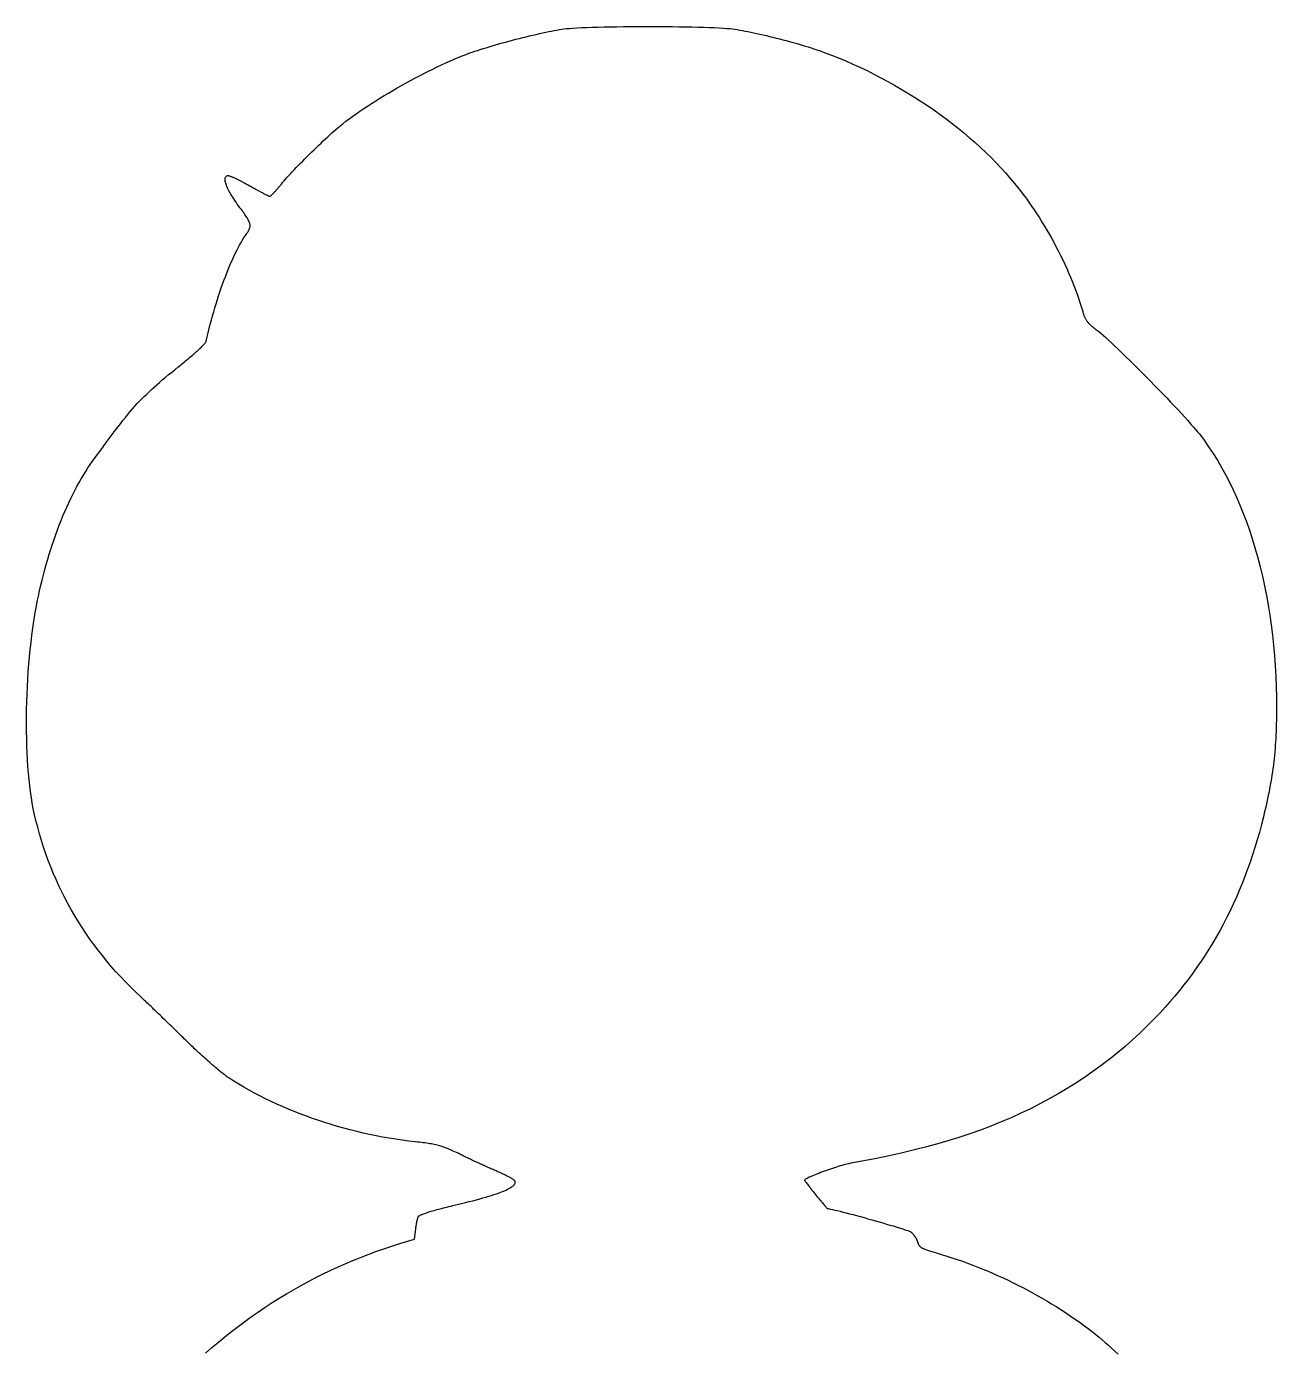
# Model space of a CAD drawing. Extents: x 81.6 to 137.6, y 127.7 to 227.6.
# Drawn here: x 86.57 to 133.17, y 178.2 to 227.63 of the extents above; entities that cross this region are included whole.
import ezdxf

# ---------------------------------------------------------------- set-up
doc = ezdxf.new("R2010")
doc.units = 0
doc.layers.add('LAYER_1', color=7, linetype='CONTINUOUS')

msp = doc.modelspace()

# ---------------------------------------------------------------- linework, layer by layer
at = {"layer": 'LAYER_1', "color": 7}
for points in [[(103.1, 226.64), (103.188, 226.671), (103.282, 226.703), (103.381, 226.736), (103.484, 226.77), (103.591, 226.804), (103.703, 226.838), (103.818, 226.873), (103.936, 226.908), (104.057, 226.943), (104.18, 226.978), (104.305, 227.013), (104.432, 227.047), (104.56, 227.082), (104.688, 227.116), (104.817, 227.15), (104.946, 227.183), (105.074, 227.215), (105.202, 227.246), (105.328, 227.277), (105.453, 227.306), (105.575, 227.335), (105.696, 227.362), (105.813, 227.388), (105.927, 227.413), (106.038, 227.436), (106.144, 227.457), (106.247, 227.477), (106.344, 227.495), (106.437, 227.511), (106.523, 227.525), (106.604, 227.537)], [(106.604, 227.537), (106.699, 227.548), (106.815, 227.559), (106.951, 227.569), (107.105, 227.578), (107.276, 227.586), (107.463, 227.593), (107.665, 227.6), (107.878, 227.606), (108.103, 227.611), (108.338, 227.616), (108.58, 227.62), (108.83, 227.623), (109.085, 227.625), (109.343, 227.626), (109.604, 227.627), (109.866, 227.627), (110.127, 227.626), (110.386, 227.625), (110.641, 227.622), (110.892, 227.619), (111.136, 227.615), (111.372, 227.611), (111.598, 227.606), (111.814, 227.6), (112.018, 227.593), (112.207, 227.585), (112.381, 227.577), (112.539, 227.568), (112.678, 227.558), (112.798, 227.548), (112.896, 227.536)], [(112.896, 227.536), (112.979, 227.524), (113.068, 227.511), (113.161, 227.495), (113.258, 227.478), (113.359, 227.459), (113.464, 227.439), (113.572, 227.417), (113.684, 227.393), (113.798, 227.369), (113.914, 227.343), (114.032, 227.316), (114.152, 227.288), (114.274, 227.258), (114.396, 227.229), (114.519, 227.198), (114.642, 227.166), (114.766, 227.134), (114.889, 227.101), (115.011, 227.068), (115.133, 227.035), (115.253, 227.001), (115.371, 226.967), (115.488, 226.932), (115.602, 226.898), (115.714, 226.864), (115.823, 226.83), (115.928, 226.796), (116.03, 226.762), (116.128, 226.729), (116.222, 226.696), (116.311, 226.664)], [(98.363, 224.003), (98.48, 224.094), (98.603, 224.187), (98.731, 224.281), (98.864, 224.376), (99.001, 224.471), (99.143, 224.568), (99.289, 224.664), (99.438, 224.761), (99.59, 224.858), (99.745, 224.955), (99.903, 225.052), (100.063, 225.148), (100.225, 225.243), (100.389, 225.338), (100.554, 225.432), (100.72, 225.524), (100.886, 225.615), (101.053, 225.704), (101.22, 225.792), (101.386, 225.877), (101.552, 225.961), (101.717, 226.042), (101.88, 226.121), (102.042, 226.197), (102.202, 226.27), (102.359, 226.34), (102.514, 226.408), (102.666, 226.471), (102.814, 226.531), (102.959, 226.587), (103.1, 226.64)], [(116.311, 226.664), (116.579, 226.562), (116.847, 226.455), (117.113, 226.344), (117.378, 226.228), (117.642, 226.107), (117.904, 225.982), (118.164, 225.853), (118.422, 225.719), (118.678, 225.582), (118.932, 225.44), (119.183, 225.295), (119.431, 225.146), (119.677, 224.994), (119.919, 224.838), (120.159, 224.678), (120.394, 224.516), (120.627, 224.35), (120.855, 224.181), (121.08, 224.01), (121.3, 223.836), (121.517, 223.659), (121.729, 223.479), (121.936, 223.298), (122.138, 223.114), (122.336, 222.927), (122.528, 222.739), (122.716, 222.549), (122.897, 222.357), (123.073, 222.164), (123.244, 221.968), (123.408, 221.772)], [(96.072, 221.753), (96.116, 221.808), (96.166, 221.866), (96.22, 221.928), (96.279, 221.994), (96.342, 222.063), (96.408, 222.135), (96.478, 222.21), (96.551, 222.287), (96.626, 222.366), (96.705, 222.446), (96.785, 222.529), (96.867, 222.612), (96.951, 222.696), (97.035, 222.781), (97.121, 222.866), (97.208, 222.95), (97.294, 223.035), (97.381, 223.118), (97.467, 223.201), (97.553, 223.282), (97.637, 223.362), (97.721, 223.44), (97.803, 223.515), (97.882, 223.588), (97.96, 223.659), (98.035, 223.726), (98.108, 223.789), (98.177, 223.849), (98.243, 223.905), (98.305, 223.956), (98.363, 224.003)], [(94.582, 220.801), (94.53, 220.873), (94.479, 220.943), (94.431, 221.011), (94.386, 221.078), (94.342, 221.142), (94.302, 221.204), (94.263, 221.263), (94.227, 221.321), (94.193, 221.377), (94.162, 221.431), (94.133, 221.482), (94.107, 221.532), (94.083, 221.579), (94.061, 221.624), (94.042, 221.668), (94.025, 221.709), (94.011, 221.748), (93.999, 221.784), (93.989, 221.819), (93.982, 221.852), (93.977, 221.882), (93.975, 221.911), (93.975, 221.937), (93.978, 221.961), (93.983, 221.983), (93.99, 222.003), (94, 222.021), (94.012, 222.036), (94.027, 222.049), (94.044, 222.061), (94.063, 222.07)], [(94.063, 222.07), (94.069, 222.071), (94.077, 222.071), (94.087, 222.07), (94.099, 222.068), (94.112, 222.065), (94.127, 222.061), (94.144, 222.056), (94.162, 222.05), (94.181, 222.043), (94.203, 222.035), (94.225, 222.027), (94.249, 222.017), (94.274, 222.006), (94.3, 221.995), (94.327, 221.983), (94.356, 221.97), (94.385, 221.956), (94.416, 221.942), (94.447, 221.927), (94.48, 221.911), (94.513, 221.895), (94.546, 221.878), (94.581, 221.86), (94.616, 221.842), (94.652, 221.823), (94.688, 221.804), (94.725, 221.784), (94.762, 221.764), (94.8, 221.743), (94.837, 221.722), (94.875, 221.701)], [(94.875, 221.701), (94.913, 221.68), (94.951, 221.658), (94.988, 221.638), (95.025, 221.617), (95.061, 221.597), (95.097, 221.577), (95.132, 221.558), (95.166, 221.539), (95.2, 221.521), (95.233, 221.503), (95.265, 221.485), (95.296, 221.469), (95.326, 221.452), (95.355, 221.437), (95.383, 221.422), (95.41, 221.408), (95.436, 221.394), (95.461, 221.381), (95.484, 221.369), (95.506, 221.358), (95.527, 221.348), (95.546, 221.338), (95.564, 221.33), (95.58, 221.322), (95.595, 221.315), (95.608, 221.309), (95.619, 221.304), (95.628, 221.301), (95.636, 221.298), (95.642, 221.296), (95.646, 221.296)], [(95.646, 221.296), (95.649, 221.296), (95.653, 221.298), (95.659, 221.301), (95.665, 221.306), (95.672, 221.311), (95.68, 221.318), (95.689, 221.325), (95.698, 221.334), (95.709, 221.344), (95.72, 221.355), (95.732, 221.366), (95.744, 221.379), (95.758, 221.393), (95.771, 221.407), (95.786, 221.422), (95.801, 221.438), (95.816, 221.455), (95.832, 221.473), (95.849, 221.491), (95.865, 221.51), (95.883, 221.529), (95.9, 221.55), (95.918, 221.57), (95.937, 221.592), (95.955, 221.614), (95.974, 221.636), (95.993, 221.659), (96.013, 221.682), (96.032, 221.705), (96.052, 221.729), (96.072, 221.753)], [(123.408, 221.772), (123.515, 221.639), (123.621, 221.503), (123.727, 221.365), (123.831, 221.224), (123.933, 221.081), (124.035, 220.936), (124.135, 220.79), (124.233, 220.641), (124.33, 220.491), (124.426, 220.339), (124.52, 220.186), (124.612, 220.032), (124.702, 219.876), (124.79, 219.72), (124.877, 219.562), (124.961, 219.404), (125.043, 219.246), (125.123, 219.087), (125.201, 218.927), (125.276, 218.768), (125.35, 218.608), (125.42, 218.448), (125.488, 218.289), (125.554, 218.13), (125.617, 217.972), (125.677, 217.814), (125.734, 217.656), (125.789, 217.5), (125.84, 217.345), (125.888, 217.191), (125.934, 217.038)], [(94.782, 219.915), (94.801, 219.942), (94.818, 219.967), (94.834, 219.992), (94.848, 220.015), (94.86, 220.039), (94.872, 220.061), (94.881, 220.083), (94.889, 220.105), (94.896, 220.127), (94.901, 220.148), (94.904, 220.17), (94.905, 220.192), (94.905, 220.214), (94.904, 220.237), (94.9, 220.26), (94.895, 220.283), (94.887, 220.308), (94.878, 220.333), (94.868, 220.36), (94.855, 220.387), (94.84, 220.416), (94.824, 220.447), (94.805, 220.478), (94.784, 220.512), (94.762, 220.547), (94.737, 220.584), (94.71, 220.623), (94.682, 220.664), (94.651, 220.707), (94.618, 220.753), (94.582, 220.801)], [(93.27, 215.898), (93.306, 216.056), (93.343, 216.214), (93.382, 216.371), (93.422, 216.528), (93.464, 216.684), (93.506, 216.839), (93.55, 216.992), (93.595, 217.145), (93.641, 217.296), (93.688, 217.446), (93.735, 217.594), (93.784, 217.739), (93.833, 217.883), (93.883, 218.024), (93.934, 218.163), (93.986, 218.3), (94.037, 218.433), (94.09, 218.564), (94.142, 218.691), (94.195, 218.816), (94.249, 218.936), (94.302, 219.053), (94.356, 219.167), (94.41, 219.276), (94.463, 219.381), (94.517, 219.482), (94.571, 219.578), (94.624, 219.67), (94.677, 219.757), (94.73, 219.838), (94.782, 219.915)], [(125.934, 217.038), (125.944, 217.004), (125.954, 216.971), (125.963, 216.94), (125.973, 216.91), (125.983, 216.882), (125.992, 216.855), (126.002, 216.829), (126.013, 216.804), (126.023, 216.78), (126.034, 216.757), (126.045, 216.735), (126.057, 216.714), (126.07, 216.693), (126.083, 216.672), (126.097, 216.652), (126.111, 216.632), (126.127, 216.613), (126.143, 216.593), (126.161, 216.574), (126.179, 216.554), (126.199, 216.535), (126.22, 216.515), (126.242, 216.495), (126.266, 216.474), (126.291, 216.453), (126.317, 216.431), (126.345, 216.408), (126.375, 216.385), (126.406, 216.361), (126.439, 216.335), (126.474, 216.309)], [(126.474, 216.309), (126.54, 216.258), (126.617, 216.194), (126.704, 216.118), (126.802, 216.031), (126.909, 215.933), (127.025, 215.826), (127.148, 215.71), (127.278, 215.587), (127.414, 215.456), (127.555, 215.319), (127.701, 215.176), (127.85, 215.029), (128.002, 214.878), (128.156, 214.724), (128.311, 214.568), (128.466, 214.41), (128.621, 214.252), (128.775, 214.094), (128.927, 213.938), (129.076, 213.783), (129.221, 213.631), (129.361, 213.482), (129.497, 213.338), (129.626, 213.199), (129.748, 213.066), (129.863, 212.939), (129.969, 212.821), (130.066, 212.711), (130.153, 212.61), (130.229, 212.519), (130.293, 212.439)], [(92.227, 214.937), (92.285, 214.983), (92.341, 215.028), (92.396, 215.073), (92.45, 215.117), (92.502, 215.16), (92.553, 215.202), (92.603, 215.244), (92.651, 215.285), (92.698, 215.325), (92.744, 215.364), (92.788, 215.402), (92.83, 215.439), (92.871, 215.475), (92.91, 215.51), (92.947, 215.544), (92.982, 215.577), (93.016, 215.608), (93.048, 215.639), (93.078, 215.668), (93.106, 215.695), (93.132, 215.721), (93.155, 215.746), (93.177, 215.77), (93.197, 215.791), (93.214, 215.812), (93.229, 215.83), (93.242, 215.847), (93.253, 215.863), (93.261, 215.876), (93.267, 215.888), (93.27, 215.898)], [(89.035, 211.422), (89.171, 211.611), (89.301, 211.79), (89.425, 211.961), (89.544, 212.123), (89.658, 212.277), (89.767, 212.423), (89.872, 212.563), (89.974, 212.695), (90.072, 212.822), (90.167, 212.942), (90.26, 213.057), (90.351, 213.168), (90.44, 213.274), (90.528, 213.376), (90.615, 213.474), (90.701, 213.57), (90.788, 213.662), (90.875, 213.753), (90.963, 213.842), (91.052, 213.929), (91.142, 214.016), (91.235, 214.102), (91.33, 214.189), (91.428, 214.276), (91.529, 214.364), (91.634, 214.453), (91.743, 214.544), (91.856, 214.638), (91.975, 214.734), (92.098, 214.834), (92.227, 214.937)], [(130.293, 212.439), (130.468, 212.206), (130.639, 211.966), (130.804, 211.717), (130.964, 211.46), (131.12, 211.195), (131.27, 210.923), (131.414, 210.643), (131.554, 210.356), (131.688, 210.062), (131.816, 209.762), (131.939, 209.454), (132.057, 209.141), (132.169, 208.821), (132.275, 208.495), (132.376, 208.163), (132.471, 207.825), (132.56, 207.482), (132.643, 207.134), (132.721, 206.78), (132.792, 206.422), (132.857, 206.059), (132.917, 205.691), (132.97, 205.32), (133.017, 204.944), (133.058, 204.564), (133.092, 204.18), (133.12, 203.793), (133.142, 203.402), (133.157, 203.009), (133.166, 202.612), (133.168, 202.212)], [(86.976, 206.194), (87.018, 206.397), (87.062, 206.598), (87.108, 206.798), (87.156, 206.996), (87.205, 207.192), (87.256, 207.387), (87.31, 207.58), (87.364, 207.77), (87.421, 207.959), (87.479, 208.145), (87.539, 208.33), (87.601, 208.512), (87.664, 208.691), (87.729, 208.869), (87.795, 209.043), (87.863, 209.215), (87.932, 209.384), (88.003, 209.551), (88.075, 209.715), (88.148, 209.875), (88.223, 210.033), (88.299, 210.187), (88.376, 210.338), (88.454, 210.486), (88.534, 210.631), (88.615, 210.772), (88.697, 210.909), (88.78, 211.043), (88.864, 211.173), (88.949, 211.3), (89.035, 211.422)], [(86.864, 198.293), (86.824, 198.482), (86.787, 198.68), (86.753, 198.888), (86.722, 199.104), (86.694, 199.329), (86.669, 199.561), (86.647, 199.801), (86.627, 200.047), (86.611, 200.298), (86.598, 200.556), (86.587, 200.818), (86.579, 201.084), (86.575, 201.354), (86.573, 201.627), (86.574, 201.903), (86.578, 202.18), (86.585, 202.459), (86.594, 202.739), (86.607, 203.019), (86.622, 203.299), (86.64, 203.578), (86.661, 203.855), (86.685, 204.131), (86.712, 204.404), (86.741, 204.673), (86.773, 204.939), (86.808, 205.201), (86.846, 205.458), (86.887, 205.71), (86.93, 205.955), (86.976, 206.194)], [(133.168, 202.212), (133.167, 202.062), (133.166, 201.916), (133.164, 201.772), (133.16, 201.631), (133.156, 201.493), (133.152, 201.358), (133.146, 201.224), (133.139, 201.093), (133.132, 200.963), (133.123, 200.835), (133.114, 200.709), (133.103, 200.583), (133.092, 200.459), (133.079, 200.336), (133.065, 200.213), (133.051, 200.09), (133.035, 199.968), (133.018, 199.846), (133, 199.723), (132.98, 199.601), (132.959, 199.477), (132.938, 199.353), (132.914, 199.228), (132.89, 199.102), (132.864, 198.974), (132.837, 198.845), (132.809, 198.714), (132.779, 198.58), (132.747, 198.445), (132.715, 198.307), (132.681, 198.167)], [(90.846, 191.444), (90.649, 191.63), (90.457, 191.818), (90.269, 192.008), (90.087, 192.201), (89.908, 192.396), (89.734, 192.594), (89.565, 192.793), (89.4, 192.995), (89.24, 193.2), (89.085, 193.406), (88.934, 193.615), (88.787, 193.827), (88.645, 194.041), (88.508, 194.257), (88.375, 194.475), (88.247, 194.696), (88.123, 194.919), (88.004, 195.144), (87.889, 195.372), (87.779, 195.602), (87.673, 195.835), (87.572, 196.07), (87.475, 196.307), (87.383, 196.547), (87.295, 196.789), (87.212, 197.034), (87.134, 197.281), (87.06, 197.53), (86.99, 197.782), (86.925, 198.036), (86.864, 198.293)], [(132.681, 198.167), (132.607, 197.877), (132.53, 197.591), (132.449, 197.308), (132.364, 197.029), (132.277, 196.753), (132.185, 196.481), (132.09, 196.213), (131.991, 195.947), (131.888, 195.685), (131.782, 195.427), (131.672, 195.171), (131.558, 194.919), (131.44, 194.67), (131.318, 194.424), (131.193, 194.181), (131.063, 193.941), (130.93, 193.704), (130.793, 193.47), (130.652, 193.239), (130.506, 193.01), (130.357, 192.784), (130.204, 192.561), (130.046, 192.341), (129.885, 192.123), (129.719, 191.908), (129.549, 191.695), (129.375, 191.484), (129.197, 191.276), (129.014, 191.071), (128.827, 190.867), (128.636, 190.666)], [(92.56, 189.792), (92.506, 189.846), (92.45, 189.9), (92.394, 189.956), (92.336, 190.012), (92.278, 190.069), (92.219, 190.127), (92.159, 190.185), (92.099, 190.244), (92.038, 190.303), (91.977, 190.363), (91.916, 190.422), (91.855, 190.481), (91.794, 190.54), (91.733, 190.599), (91.672, 190.658), (91.612, 190.716), (91.552, 190.773), (91.494, 190.829), (91.436, 190.885), (91.378, 190.94), (91.322, 190.993), (91.267, 191.046), (91.214, 191.097), (91.162, 191.146), (91.111, 191.195), (91.062, 191.241), (91.015, 191.286), (90.969, 191.328), (90.926, 191.369), (90.885, 191.407), (90.846, 191.444)], [(128.636, 190.666), (128.365, 190.391), (128.089, 190.124), (127.808, 189.864), (127.522, 189.611), (127.231, 189.366), (126.934, 189.127), (126.632, 188.896), (126.325, 188.672), (126.011, 188.454), (125.692, 188.244), (125.366, 188.04), (125.034, 187.843), (124.695, 187.652), (124.35, 187.468), (123.998, 187.291), (123.639, 187.119), (123.273, 186.954), (122.9, 186.796), (122.519, 186.643), (122.13, 186.496), (121.734, 186.356), (121.33, 186.221), (120.917, 186.092), (120.496, 185.969), (120.067, 185.851), (119.629, 185.739), (119.182, 185.632), (118.726, 185.531), (118.262, 185.435), (117.787, 185.345), (117.304, 185.259)], [(94.113, 188.439), (94.083, 188.459), (94.05, 188.482), (94.015, 188.508), (93.978, 188.535), (93.938, 188.565), (93.897, 188.597), (93.854, 188.631), (93.81, 188.667), (93.763, 188.704), (93.715, 188.743), (93.666, 188.784), (93.616, 188.826), (93.564, 188.87), (93.512, 188.915), (93.458, 188.962), (93.404, 189.009), (93.348, 189.058), (93.293, 189.107), (93.236, 189.157), (93.18, 189.208), (93.123, 189.26), (93.065, 189.312), (93.008, 189.365), (92.951, 189.418), (92.894, 189.471), (92.837, 189.525), (92.78, 189.579), (92.724, 189.632), (92.669, 189.686), (92.614, 189.739), (92.56, 189.792)], [(101.062, 186.056), (100.82, 186.084), (100.577, 186.115), (100.334, 186.151), (100.091, 186.19), (99.848, 186.233), (99.606, 186.279), (99.364, 186.329), (99.123, 186.382), (98.882, 186.439), (98.643, 186.499), (98.404, 186.563), (98.167, 186.629), (97.931, 186.699), (97.697, 186.772), (97.465, 186.848), (97.234, 186.927), (97.006, 187.009), (96.78, 187.094), (96.556, 187.182), (96.334, 187.273), (96.116, 187.366), (95.9, 187.462), (95.687, 187.561), (95.478, 187.662), (95.272, 187.766), (95.069, 187.872), (94.87, 187.981), (94.675, 188.092), (94.483, 188.205), (94.296, 188.321), (94.113, 188.439)], [(102.868, 185.525), (102.796, 185.561), (102.728, 185.595), (102.662, 185.627), (102.599, 185.657), (102.539, 185.686), (102.481, 185.713), (102.426, 185.738), (102.372, 185.762), (102.319, 185.784), (102.268, 185.805), (102.218, 185.825), (102.168, 185.843), (102.12, 185.86), (102.071, 185.877), (102.023, 185.892), (101.975, 185.906), (101.926, 185.919), (101.876, 185.932), (101.826, 185.944), (101.774, 185.955), (101.721, 185.966), (101.667, 185.976), (101.61, 185.985), (101.552, 185.995), (101.491, 186.004), (101.427, 186.012), (101.361, 186.021), (101.292, 186.03), (101.219, 186.038), (101.142, 186.047), (101.062, 186.056)], [(104.113, 184.954), (104.078, 184.969), (104.041, 184.985), (104.003, 185.001), (103.964, 185.018), (103.924, 185.035), (103.884, 185.053), (103.842, 185.071), (103.801, 185.09), (103.758, 185.108), (103.715, 185.128), (103.672, 185.147), (103.629, 185.167), (103.585, 185.186), (103.541, 185.206), (103.497, 185.226), (103.454, 185.246), (103.41, 185.266), (103.367, 185.286), (103.324, 185.306), (103.282, 185.326), (103.24, 185.346), (103.198, 185.365), (103.158, 185.384), (103.118, 185.403), (103.079, 185.422), (103.041, 185.44), (103.004, 185.458), (102.968, 185.476), (102.933, 185.493), (102.9, 185.509), (102.868, 185.525)], [(104.792, 184.581), (104.79, 184.586), (104.786, 184.593), (104.781, 184.599), (104.774, 184.607), (104.765, 184.615), (104.754, 184.624), (104.742, 184.633), (104.729, 184.643), (104.714, 184.653), (104.698, 184.664), (104.68, 184.675), (104.661, 184.687), (104.641, 184.699), (104.619, 184.711), (104.596, 184.724), (104.573, 184.737), (104.548, 184.75), (104.522, 184.764), (104.495, 184.778), (104.467, 184.792), (104.438, 184.806), (104.409, 184.821), (104.379, 184.836), (104.347, 184.85), (104.316, 184.865), (104.283, 184.88), (104.25, 184.895), (104.217, 184.91), (104.183, 184.925), (104.148, 184.94), (104.113, 184.954)], [(117.304, 185.259), (117.26, 185.251), (117.21, 185.24), (117.157, 185.227), (117.099, 185.213), (117.038, 185.196), (116.973, 185.177), (116.905, 185.157), (116.835, 185.136), (116.764, 185.113), (116.69, 185.089), (116.616, 185.064), (116.541, 185.039), (116.466, 185.013), (116.391, 184.986), (116.317, 184.959), (116.244, 184.932), (116.172, 184.906), (116.103, 184.879), (116.035, 184.853), (115.971, 184.827), (115.91, 184.802), (115.853, 184.777), (115.8, 184.754), (115.751, 184.732), (115.708, 184.711), (115.67, 184.692), (115.638, 184.674), (115.612, 184.658), (115.594, 184.644), (115.582, 184.633), (115.578, 184.623)], [(102.465, 183.678), (102.627, 183.716), (102.783, 183.754), (102.932, 183.791), (103.075, 183.827), (103.211, 183.862), (103.342, 183.896), (103.466, 183.93), (103.585, 183.963), (103.697, 183.995), (103.803, 184.027), (103.904, 184.058), (103.999, 184.088), (104.088, 184.118), (104.172, 184.147), (104.25, 184.176), (104.322, 184.204), (104.389, 184.232), (104.451, 184.259), (104.507, 184.286), (104.558, 184.312), (104.604, 184.338), (104.645, 184.363), (104.68, 184.389), (104.711, 184.413), (104.737, 184.438), (104.758, 184.462), (104.774, 184.486), (104.785, 184.51), (104.792, 184.534), (104.794, 184.558), (104.792, 184.581)], [(115.578, 184.623), (115.58, 184.617), (115.588, 184.605), (115.599, 184.587), (115.615, 184.565), (115.635, 184.538), (115.658, 184.507), (115.685, 184.472), (115.714, 184.434), (115.745, 184.393), (115.779, 184.349), (115.815, 184.304), (115.852, 184.256), (115.891, 184.208), (115.93, 184.158), (115.97, 184.108), (116.01, 184.058), (116.051, 184.008), (116.09, 183.959), (116.129, 183.911), (116.167, 183.864), (116.204, 183.82), (116.239, 183.777), (116.272, 183.738), (116.303, 183.702), (116.33, 183.669), (116.355, 183.64), (116.377, 183.615), (116.395, 183.595), (116.409, 183.581), (116.419, 183.572), (116.424, 183.569)], [(101.177, 183.265), (101.183, 183.273), (101.191, 183.282), (101.203, 183.291), (101.216, 183.3), (101.232, 183.31), (101.251, 183.32), (101.272, 183.33), (101.295, 183.341), (101.321, 183.352), (101.349, 183.364), (101.379, 183.375), (101.412, 183.388), (101.447, 183.4), (101.485, 183.413), (101.525, 183.426), (101.567, 183.44), (101.611, 183.453), (101.658, 183.467), (101.707, 183.482), (101.758, 183.497), (101.811, 183.512), (101.867, 183.527), (101.925, 183.543), (101.985, 183.559), (102.047, 183.575), (102.111, 183.591), (102.178, 183.608), (102.246, 183.625), (102.317, 183.642), (102.39, 183.66), (102.465, 183.678)], [(116.424, 183.569), (116.452, 183.566), (116.495, 183.559), (116.553, 183.548), (116.622, 183.533), (116.704, 183.514), (116.796, 183.492), (116.899, 183.467), (117.009, 183.439), (117.128, 183.408), (117.252, 183.376), (117.383, 183.341), (117.517, 183.305), (117.656, 183.267), (117.796, 183.229), (117.938, 183.19), (118.08, 183.15), (118.221, 183.11), (118.361, 183.07), (118.498, 183.031), (118.63, 182.992), (118.758, 182.955), (118.88, 182.918), (118.995, 182.884), (119.101, 182.851), (119.199, 182.82), (119.286, 182.792), (119.362, 182.767), (119.426, 182.744), (119.476, 182.725), (119.512, 182.71), (119.533, 182.699)], [(101.083, 182.81), (101.085, 182.83), (101.088, 182.85), (101.09, 182.87), (101.093, 182.89), (101.096, 182.91), (101.099, 182.929), (101.102, 182.949), (101.105, 182.968), (101.108, 182.986), (101.111, 183.005), (101.114, 183.023), (101.118, 183.041), (101.121, 183.058), (101.124, 183.075), (101.128, 183.092), (101.131, 183.107), (101.134, 183.123), (101.137, 183.138), (101.141, 183.152), (101.144, 183.166), (101.147, 183.179), (101.15, 183.191), (101.154, 183.203), (101.157, 183.213), (101.16, 183.223), (101.163, 183.233), (101.166, 183.241), (101.169, 183.248), (101.171, 183.255), (101.174, 183.261), (101.177, 183.265)], [(100.487, 182.263), (101.037, 182.433), (101.083, 182.81)], [(119.533, 182.699), (119.543, 182.691), (119.553, 182.683), (119.563, 182.675), (119.572, 182.666), (119.582, 182.657), (119.592, 182.647), (119.602, 182.637), (119.612, 182.626), (119.621, 182.615), (119.631, 182.604), (119.64, 182.592), (119.65, 182.58), (119.659, 182.568), (119.668, 182.556), (119.677, 182.543), (119.686, 182.53), (119.694, 182.518), (119.703, 182.504), (119.711, 182.491), (119.718, 182.478), (119.726, 182.465), (119.733, 182.452), (119.74, 182.438), (119.746, 182.425), (119.753, 182.412), (119.758, 182.399), (119.764, 182.386), (119.769, 182.373), (119.774, 182.36), (119.778, 182.348), (119.781, 182.335)], [(93.246, 178.182), (93.485, 178.389), (93.726, 178.593), (93.969, 178.792), (94.214, 178.986), (94.462, 179.176), (94.712, 179.362), (94.964, 179.544), (95.218, 179.721), (95.475, 179.894), (95.734, 180.062), (95.995, 180.227), (96.259, 180.386), (96.524, 180.542), (96.792, 180.693), (97.063, 180.84), (97.336, 180.982), (97.611, 181.12), (97.888, 181.254), (98.167, 181.384), (98.449, 181.509), (98.733, 181.629), (99.02, 181.746), (99.309, 181.858), (99.6, 181.966), (99.893, 182.069), (100.189, 182.168), (100.487, 182.263)], [(119.781, 182.335), (119.787, 182.316), (119.793, 182.297), (119.799, 182.279), (119.806, 182.262), (119.813, 182.246), (119.82, 182.23), (119.828, 182.216), (119.836, 182.202), (119.846, 182.189), (119.856, 182.176), (119.867, 182.164), (119.88, 182.152), (119.894, 182.14), (119.909, 182.129), (119.925, 182.118), (119.943, 182.107), (119.963, 182.097), (119.985, 182.086), (120.008, 182.075), (120.034, 182.064), (120.062, 182.054), (120.091, 182.042), (120.124, 182.031), (120.158, 182.019), (120.195, 182.007), (120.235, 181.994), (120.278, 181.98), (120.323, 181.967), (120.372, 181.952), (120.423, 181.937), (120.478, 181.92)], [(120.478, 181.92), (120.676, 181.861), (120.874, 181.799), (121.07, 181.735), (121.265, 181.669), (121.46, 181.601), (121.653, 181.531), (121.845, 181.459), (122.037, 181.384), (122.227, 181.308), (122.416, 181.229), (122.605, 181.149), (122.792, 181.066), (122.978, 180.981), (123.163, 180.894), (123.347, 180.805), (123.53, 180.714), (123.712, 180.621), (123.893, 180.525), (124.073, 180.428), (124.251, 180.329), (124.429, 180.227), (124.605, 180.124), (124.781, 180.018), (124.955, 179.911), (125.128, 179.801), (125.301, 179.689), (125.472, 179.575), (125.641, 179.459), (125.81, 179.341), (125.978, 179.221), (126.144, 179.099)], [(126.144, 179.099), (126.243, 179.025), (126.346, 178.945), (126.452, 178.86), (126.561, 178.77), (126.673, 178.675), (126.788, 178.576), (126.905, 178.474), (127.024, 178.367), (127.145, 178.258), (127.267, 178.145)]]:
    msp.add_lwpolyline(points, dxfattribs=at)

doc.saveas('drawing.dxf')
